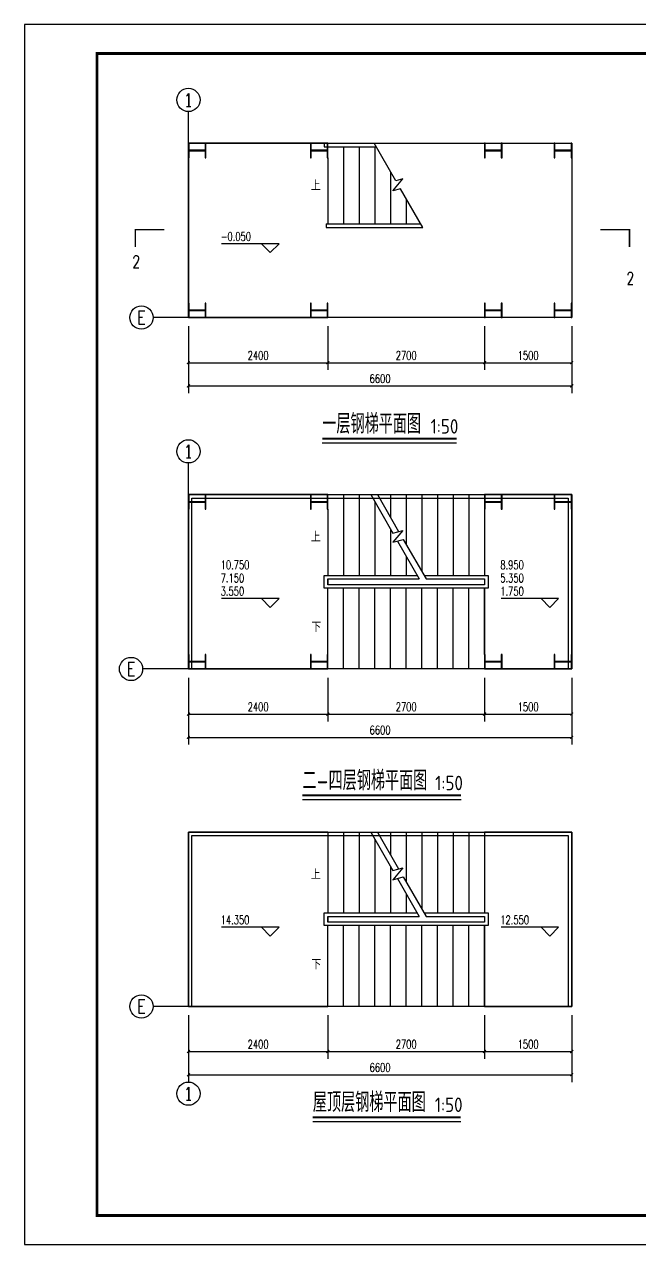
# Model space of a CAD drawing. Extents: x -522490 to 417652, y 450811 to 1108047.
# Drawn here: x 344104 to 354698, y 450811 to 471811 of the extents above; entities that cross this region are included whole.
import ezdxf
from ezdxf.enums import TextEntityAlignment as Align

# ---------------------------------------------------------------- set-up
doc = ezdxf.new("R2010")
doc.units = 0
doc.header["$LTSCALE"] = 1000
doc.header["$MEASUREMENT"] = 0
for name, color, linetype in [('AXIS', 3, 'Continuous'), ('AXIS_TEXT', 7, 'Continuous'), ('COLUMN', 9, 'Continuous'), ('DIM_ELEV', 3, 'Continuous'), ('DIM_SYMB', 3, 'Continuous'), ('PUB_DIM', 3, 'Continuous'), ('PUB_TEXT', 7, 'Continuous'), ('PUB_TITLE', 4, 'Continuous'), ('STAIR', 2, 'Continuous')]:
    doc.layers.add(name, color=color, linetype=linetype)
doc.styles.add('_TCH_AXIS', font='COMPLEX', dxfattribs={"bigfont": 'GBCBIG'})
doc.styles.add('_TCH_DIM', font='SIMPLEX', dxfattribs={"bigfont": 'GBCBIG'})
doc.styles.add('_TCH_DIM_T3', font='SIMPLEX', dxfattribs={"width": 0.705882, "bigfont": 'GBCBIG'})
doc.styles.add('_TCH_LABEL', font='COMPLEX', dxfattribs={"bigfont": 'GBCBIG'})
doc.styles.get("Standard").update_dxf_attribs({"font": 'gbenor.shx', "bigfont": 'gbcbig.shx'})
doc.dimstyles.new('_TCH_ARCH&&50', dxfattribs={"dimtxt": 148.75, "dimasz": 50, "dimexe": 125, "dimexo": 150, "dimgap": 50, "dimtad": 1, "dimdec": 0, "dimzin": 0, "dimdsep": 46, "dimtxsty": '_TCH_DIM_T3', "dimblk": 'ARCHTICK', "dimcen": 0.09, "dimclrt": 7, "dimazin": 2, "dimtfac": 1, "dimtdec": 0, "dimtix": 1, "dimtmove": 2, "dimatfit": 3, "dimfxl": 0, "dimtolj": 1, "dimtzin": 0, "dimarcsym": 0})

# ---------------------------------------------------------------- blocks, each defined once
blk = doc.blocks.new('_ArchTick')
at = {"color": 0, "linetype": 'ByBlock', "const_width": 0.4}
blk.add_lwpolyline([(-0.5, -0.5), (0.5, 0.5)], dxfattribs=at)
blk = doc.blocks.new('*D189')
at = {"layer": 'Defpoints', "color": 0}
for p in [(346929, 454510), (353529, 454510), (353529, 453734)]:
    blk.add_point(p, dxfattribs=at)
at = {"layer": 'PUB_DIM', "color": 0, "lineweight": -2}
for p, q in [((346929, 454360), (346929, 453609)), ((353529, 454360), (353529, 453609)), ((346929, 453734), (353529, 453734))]:
    blk.add_line(p, q, dxfattribs=at)
at = {"layer": 'PUB_DIM', "color": 0, "lineweight": -2, "xscale": 50, "yscale": 50, "zscale": 50, "rotation": 180}
blk.add_blockref('_ArchTick', (346929, 453734), dxfattribs=at)
at = {"layer": 'PUB_DIM', "color": 0, "lineweight": -2, "xscale": 50, "yscale": 50, "zscale": 50}
blk.add_blockref('_ArchTick', (353529, 453734), dxfattribs=at)
at = {"layer": 'PUB_DIM', "color": 7, "insert": (350229, 453858), "char_height": 148.8, "attachment_point": 5, "style": '_TCH_DIM_T3'}
blk.add_mtext('\\A1;6600', dxfattribs=at)
blk = doc.blocks.new('*D190')
at = {"layer": 'Defpoints', "color": 0}
for p in [(346929, 454910), (349329, 454910), (349329, 454134)]:
    blk.add_point(p, dxfattribs=at)
at = {"layer": 'PUB_DIM', "color": 0, "lineweight": -2}
for p, q in [((346929, 454760), (346929, 454009)), ((349329, 454760), (349329, 454009)), ((346929, 454134), (349329, 454134))]:
    blk.add_line(p, q, dxfattribs=at)
at = {"layer": 'PUB_DIM', "color": 0, "lineweight": -2, "xscale": 50, "yscale": 50, "zscale": 50, "rotation": 180}
blk.add_blockref('_ArchTick', (346929, 454134), dxfattribs=at)
at = {"layer": 'PUB_DIM', "color": 0, "lineweight": -2, "xscale": 50, "yscale": 50, "zscale": 50}
blk.add_blockref('_ArchTick', (349329, 454134), dxfattribs=at)
at = {"layer": 'PUB_DIM', "color": 7, "insert": (348129, 454258), "char_height": 148.8, "attachment_point": 5, "style": '_TCH_DIM_T3'}
blk.add_mtext('\\A1;2400', dxfattribs=at)
blk = doc.blocks.new('*D191')
at = {"layer": 'Defpoints', "color": 0}
for p in [(349329, 454910), (352029, 454910), (352029, 454134)]:
    blk.add_point(p, dxfattribs=at)
at = {"layer": 'PUB_DIM', "color": 0, "lineweight": -2}
for p, q in [((349329, 454760), (349329, 454009)), ((352029, 454760), (352029, 454009)), ((349329, 454134), (352029, 454134))]:
    blk.add_line(p, q, dxfattribs=at)
at = {"layer": 'PUB_DIM', "color": 0, "lineweight": -2, "xscale": 50, "yscale": 50, "zscale": 50, "rotation": 180}
blk.add_blockref('_ArchTick', (349329, 454134), dxfattribs=at)
at = {"layer": 'PUB_DIM', "color": 0, "lineweight": -2, "xscale": 50, "yscale": 50, "zscale": 50}
blk.add_blockref('_ArchTick', (352029, 454134), dxfattribs=at)
at = {"layer": 'PUB_DIM', "color": 7, "insert": (350679, 454258), "char_height": 148.8, "attachment_point": 5, "style": '_TCH_DIM_T3'}
blk.add_mtext('\\A1;2700', dxfattribs=at)
blk = doc.blocks.new('*D192')
at = {"layer": 'Defpoints', "color": 0}
for p in [(352029, 454910), (353529, 454910), (353529, 454134)]:
    blk.add_point(p, dxfattribs=at)
at = {"layer": 'PUB_DIM', "color": 0, "lineweight": -2}
for p, q in [((352029, 454760), (352029, 454009)), ((353529, 454760), (353529, 454009)), ((352029, 454134), (353529, 454134))]:
    blk.add_line(p, q, dxfattribs=at)
at = {"layer": 'PUB_DIM', "color": 0, "lineweight": -2, "xscale": 50, "yscale": 50, "zscale": 50, "rotation": 180}
blk.add_blockref('_ArchTick', (352029, 454134), dxfattribs=at)
at = {"layer": 'PUB_DIM', "color": 0, "lineweight": -2, "xscale": 50, "yscale": 50, "zscale": 50}
blk.add_blockref('_ArchTick', (353529, 454134), dxfattribs=at)
at = {"layer": 'PUB_DIM', "color": 7, "insert": (352779, 454258), "char_height": 148.8, "attachment_point": 5, "style": '_TCH_DIM_T3'}
blk.add_mtext('\\A1;1500', dxfattribs=at)
blk = doc.blocks.new('*D193')
at = {"layer": 'Defpoints', "color": 0}
for p in [(346929, 460318), (353529, 460318), (353529, 459541)]:
    blk.add_point(p, dxfattribs=at)
at = {"layer": 'PUB_DIM', "color": 0, "lineweight": -2}
for p, q in [((346929, 460168), (346929, 459416)), ((353529, 460168), (353529, 459416)), ((346929, 459541), (353529, 459541))]:
    blk.add_line(p, q, dxfattribs=at)
at = {"layer": 'PUB_DIM', "color": 0, "lineweight": -2, "xscale": 50, "yscale": 50, "zscale": 50, "rotation": 180}
blk.add_blockref('_ArchTick', (346929, 459541), dxfattribs=at)
at = {"layer": 'PUB_DIM', "color": 0, "lineweight": -2, "xscale": 50, "yscale": 50, "zscale": 50}
blk.add_blockref('_ArchTick', (353529, 459541), dxfattribs=at)
at = {"layer": 'PUB_DIM', "color": 7, "insert": (350229, 459666), "char_height": 148.8, "attachment_point": 5, "style": '_TCH_DIM_T3'}
blk.add_mtext('\\A1;6600', dxfattribs=at)
blk = doc.blocks.new('*D194')
at = {"layer": 'Defpoints', "color": 0}
for p in [(346929, 460718), (349329, 460718), (349329, 459941)]:
    blk.add_point(p, dxfattribs=at)
at = {"layer": 'PUB_DIM', "color": 0, "lineweight": -2}
for p, q in [((346929, 460568), (346929, 459816)), ((349329, 460568), (349329, 459816)), ((346929, 459941), (349329, 459941))]:
    blk.add_line(p, q, dxfattribs=at)
at = {"layer": 'PUB_DIM', "color": 0, "lineweight": -2, "xscale": 50, "yscale": 50, "zscale": 50, "rotation": 180}
blk.add_blockref('_ArchTick', (346929, 459941), dxfattribs=at)
at = {"layer": 'PUB_DIM', "color": 0, "lineweight": -2, "xscale": 50, "yscale": 50, "zscale": 50}
blk.add_blockref('_ArchTick', (349329, 459941), dxfattribs=at)
at = {"layer": 'PUB_DIM', "color": 7, "insert": (348129, 460066), "char_height": 148.8, "attachment_point": 5, "style": '_TCH_DIM_T3'}
blk.add_mtext('\\A1;2400', dxfattribs=at)
blk = doc.blocks.new('*D195')
at = {"layer": 'Defpoints', "color": 0}
for p in [(349329, 460718), (352029, 460718), (352029, 459941)]:
    blk.add_point(p, dxfattribs=at)
at = {"layer": 'PUB_DIM', "color": 0, "lineweight": -2}
for p, q in [((349329, 460568), (349329, 459816)), ((352029, 460568), (352029, 459816)), ((349329, 459941), (352029, 459941))]:
    blk.add_line(p, q, dxfattribs=at)
at = {"layer": 'PUB_DIM', "color": 0, "lineweight": -2, "xscale": 50, "yscale": 50, "zscale": 50, "rotation": 180}
blk.add_blockref('_ArchTick', (349329, 459941), dxfattribs=at)
at = {"layer": 'PUB_DIM', "color": 0, "lineweight": -2, "xscale": 50, "yscale": 50, "zscale": 50}
blk.add_blockref('_ArchTick', (352029, 459941), dxfattribs=at)
at = {"layer": 'PUB_DIM', "color": 7, "insert": (350679, 460066), "char_height": 148.8, "attachment_point": 5, "style": '_TCH_DIM_T3'}
blk.add_mtext('\\A1;2700', dxfattribs=at)
blk = doc.blocks.new('*D196')
at = {"layer": 'Defpoints', "color": 0}
for p in [(352029, 460718), (353529, 460718), (353529, 459941)]:
    blk.add_point(p, dxfattribs=at)
at = {"layer": 'PUB_DIM', "color": 0, "lineweight": -2}
for p, q in [((352029, 460568), (352029, 459816)), ((353529, 460568), (353529, 459816)), ((352029, 459941), (353529, 459941))]:
    blk.add_line(p, q, dxfattribs=at)
at = {"layer": 'PUB_DIM', "color": 0, "lineweight": -2, "xscale": 50, "yscale": 50, "zscale": 50, "rotation": 180}
blk.add_blockref('_ArchTick', (352029, 459941), dxfattribs=at)
at = {"layer": 'PUB_DIM', "color": 0, "lineweight": -2, "xscale": 50, "yscale": 50, "zscale": 50}
blk.add_blockref('_ArchTick', (353529, 459941), dxfattribs=at)
at = {"layer": 'PUB_DIM', "color": 7, "insert": (352779, 460066), "char_height": 148.8, "attachment_point": 5, "style": '_TCH_DIM_T3'}
blk.add_mtext('\\A1;1500', dxfattribs=at)
blk = doc.blocks.new('*D244')
at = {"layer": 'Defpoints', "color": 0}
for p in [(346929, 466366), (353529, 466366), (353529, 465589)]:
    blk.add_point(p, dxfattribs=at)
at = {"layer": 'PUB_DIM', "color": 0, "lineweight": -2}
for p, q in [((346929, 466216), (346929, 465464)), ((353529, 466216), (353529, 465464)), ((346929, 465589), (353529, 465589))]:
    blk.add_line(p, q, dxfattribs=at)
at = {"layer": 'PUB_DIM', "color": 0, "lineweight": -2, "xscale": 50, "yscale": 50, "zscale": 50, "rotation": 180}
blk.add_blockref('_ArchTick', (346929, 465589), dxfattribs=at)
at = {"layer": 'PUB_DIM', "color": 0, "lineweight": -2, "xscale": 50, "yscale": 50, "zscale": 50}
blk.add_blockref('_ArchTick', (353529, 465589), dxfattribs=at)
at = {"layer": 'PUB_DIM', "color": 7, "insert": (350229, 465714), "char_height": 148.8, "attachment_point": 5, "style": '_TCH_DIM_T3'}
blk.add_mtext('\\A1;6600', dxfattribs=at)
blk = doc.blocks.new('*D245')
at = {"layer": 'Defpoints', "color": 0}
for p in [(346929, 466766), (349329, 466766), (349329, 465989)]:
    blk.add_point(p, dxfattribs=at)
at = {"layer": 'PUB_DIM', "color": 0, "lineweight": -2}
for p, q in [((346929, 466616), (346929, 465864)), ((349329, 466616), (349329, 465864)), ((346929, 465989), (349329, 465989))]:
    blk.add_line(p, q, dxfattribs=at)
at = {"layer": 'PUB_DIM', "color": 0, "lineweight": -2, "xscale": 50, "yscale": 50, "zscale": 50, "rotation": 180}
blk.add_blockref('_ArchTick', (346929, 465989), dxfattribs=at)
at = {"layer": 'PUB_DIM', "color": 0, "lineweight": -2, "xscale": 50, "yscale": 50, "zscale": 50}
blk.add_blockref('_ArchTick', (349329, 465989), dxfattribs=at)
at = {"layer": 'PUB_DIM', "color": 7, "insert": (348129, 466114), "char_height": 148.8, "attachment_point": 5, "style": '_TCH_DIM_T3'}
blk.add_mtext('\\A1;2400', dxfattribs=at)
blk = doc.blocks.new('*D246')
at = {"layer": 'Defpoints', "color": 0}
for p in [(349329, 466766), (352029, 466766), (352029, 465989)]:
    blk.add_point(p, dxfattribs=at)
at = {"layer": 'PUB_DIM', "color": 0, "lineweight": -2}
for p, q in [((349329, 466616), (349329, 465864)), ((352029, 466616), (352029, 465864)), ((349329, 465989), (352029, 465989))]:
    blk.add_line(p, q, dxfattribs=at)
at = {"layer": 'PUB_DIM', "color": 0, "lineweight": -2, "xscale": 50, "yscale": 50, "zscale": 50, "rotation": 180}
blk.add_blockref('_ArchTick', (349329, 465989), dxfattribs=at)
at = {"layer": 'PUB_DIM', "color": 0, "lineweight": -2, "xscale": 50, "yscale": 50, "zscale": 50}
blk.add_blockref('_ArchTick', (352029, 465989), dxfattribs=at)
at = {"layer": 'PUB_DIM', "color": 7, "insert": (350679, 466114), "char_height": 148.8, "attachment_point": 5, "style": '_TCH_DIM_T3'}
blk.add_mtext('\\A1;2700', dxfattribs=at)
blk = doc.blocks.new('*D247')
at = {"layer": 'Defpoints', "color": 0}
for p in [(352029, 466766), (353529, 466766), (353529, 465989)]:
    blk.add_point(p, dxfattribs=at)
at = {"layer": 'PUB_DIM', "color": 0, "lineweight": -2}
for p, q in [((352029, 466616), (352029, 465864)), ((353529, 466616), (353529, 465864)), ((352029, 465989), (353529, 465989))]:
    blk.add_line(p, q, dxfattribs=at)
at = {"layer": 'PUB_DIM', "color": 0, "lineweight": -2, "xscale": 50, "yscale": 50, "zscale": 50, "rotation": 180}
blk.add_blockref('_ArchTick', (352029, 465989), dxfattribs=at)
at = {"layer": 'PUB_DIM', "color": 0, "lineweight": -2, "xscale": 50, "yscale": 50, "zscale": 50}
blk.add_blockref('_ArchTick', (353529, 465989), dxfattribs=at)
at = {"layer": 'PUB_DIM', "color": 7, "insert": (352779, 466114), "char_height": 148.8, "attachment_point": 5, "style": '_TCH_DIM_T3'}
blk.add_mtext('\\A1;1500', dxfattribs=at)

msp = doc.modelspace()

# ---------------------------------------------------------------- linework, layer by layer
for p, q in [((346988.9, 460717.9), (346988.9, 463657.9)), ((346988.9, 463657.9), (353468.9, 463657.9)), ((353468.9, 463657.9), (353468.9, 460717.9)), ((346988.9, 454910.3), (346988.9, 457850.3)), ((346988.9, 457850.3), (353468.9, 457850.3)), ((353468.9, 457850.3), (353468.9, 454910.3))]:
    msp.add_line(p, q)
for points in [[(349328.9, 469765.9), (346928.9, 469765.9), (346928.9, 466765.9), (349328.9, 466765.9)], [(349328.9, 463717.9), (346928.9, 463717.9), (346928.9, 460717.9), (349328.9, 460717.9)], [(349328.9, 457910.3), (346928.9, 457910.3), (346928.9, 454910.3), (349328.9, 454910.3)]]:
    msp.add_lwpolyline(points)
for points in [[(346928.9, 466765.9), (346928.9, 469765.9), (353528.9, 469765.9), (353528.9, 466765.9), (346928.9, 466765.9)], [(346928.9, 460717.9), (346928.9, 463717.9), (353528.9, 463717.9), (353528.9, 460717.9), (346928.9, 460717.9)], [(346928.9, 454910.3), (346928.9, 457910.3), (353528.9, 457910.3), (353528.9, 454910.3), (346928.9, 454910.3)]]:
    msp.add_lwpolyline(points, close=True)
at = {"layer": 'AXIS'}
for p, q in [((346928.9, 467645.9), (346928.9, 470310.8)), ((346928.9, 466765.9), (346319.6, 466765.9)), ((346928.9, 461597.9), (346928.9, 464262.8)), ((346928.9, 460717.9), (346140.9, 460717.9)), ((346928.9, 454910.3), (346319.6, 454910.3))]:
    msp.add_line(p, q, dxfattribs=at)
for centre in [(346928.9, 470510.8), (346119.6, 466765.9), (346928.9, 464462.8), (345940.9, 460717.9), (346119.6, 454910.3), (346928.9, 453408.7)]:
    msp.add_circle(centre, 200, dxfattribs=at)
at = {"layer": 'COLUMN'}
for p, q in [((346940.9, 469765.9), (346928.9, 469765.9)), ((346928.9, 469765.9), (346928.9, 469515.9)), ((346940.9, 469648.9), (346940.9, 469765.9)), ((346940.9, 469515.9), (346940.9, 469632.9)), ((347211.9, 469643.9), (346945.9, 469643.9)), ((346945.9, 469637.9), (347211.9, 469637.9)), ((347228.9, 469765.9), (347216.9, 469765.9)), ((347216.9, 469765.9), (347216.9, 469648.9)), ((347216.9, 469632.9), (347216.9, 469515.9)), ((347228.9, 469515.9), (347228.9, 469765.9)), ((349040.9, 469765.9), (349028.9, 469765.9)), ((349028.9, 469765.9), (349028.9, 469515.9)), ((349040.9, 469648.9), (349040.9, 469765.9)), ((349040.9, 469515.9), (349040.9, 469632.9)), ((349311.9, 469643.9), (349045.9, 469643.9)), ((349045.9, 469637.9), (349311.9, 469637.9)), ((349328.9, 469765.9), (349316.9, 469765.9)), ((349316.9, 469765.9), (349316.9, 469648.9)), ((349316.9, 469632.9), (349316.9, 469515.9)), ((349328.9, 469515.9), (349328.9, 469765.9)), ((352040.9, 469765.9), (352028.9, 469765.9)), ((352028.9, 469765.9), (352028.9, 469515.9)), ((352040.9, 469648.9), (352040.9, 469765.9)), ((352040.9, 469515.9), (352040.9, 469632.9)), ((352311.9, 469643.9), (352045.9, 469643.9)), ((352045.9, 469637.9), (352311.9, 469637.9)), ((352328.9, 469765.9), (352316.9, 469765.9)), ((352316.9, 469765.9), (352316.9, 469648.9)), ((352316.9, 469632.9), (352316.9, 469515.9)), ((352328.9, 469515.9), (352328.9, 469765.9)), ((353240.9, 469765.9), (353228.9, 469765.9)), ((353228.9, 469765.9), (353228.9, 469515.9)), ((353240.9, 469648.9), (353240.9, 469765.9)), ((353240.9, 469515.9), (353240.9, 469632.9)), ((353511.9, 469643.9), (353245.9, 469643.9)), ((353245.9, 469637.9), (353511.9, 469637.9)), ((353528.9, 469765.9), (353516.9, 469765.9)), ((353516.9, 469765.9), (353516.9, 469648.9)), ((353516.9, 469632.9), (353516.9, 469515.9)), ((353528.9, 469515.9), (353528.9, 469765.9)), ((346928.9, 469515.9), (346940.9, 469515.9)), ((347216.9, 469515.9), (347228.9, 469515.9)), ((349028.9, 469515.9), (349040.9, 469515.9)), ((349316.9, 469515.9), (349328.9, 469515.9)), ((352028.9, 469515.9), (352040.9, 469515.9)), ((352316.9, 469515.9), (352328.9, 469515.9)), ((353228.9, 469515.9), (353240.9, 469515.9)), ((353516.9, 469515.9), (353528.9, 469515.9)), ((346940.9, 467015.9), (346928.9, 467015.9)), ((346928.9, 467015.9), (346928.9, 466765.9)), ((346940.9, 466898.9), (346940.9, 467015.9)), ((346940.9, 466765.9), (346940.9, 466882.9)), ((347211.9, 466893.9), (346945.9, 466893.9)), ((346945.9, 466887.9), (347211.9, 466887.9)), ((347228.9, 467015.9), (347216.9, 467015.9)), ((347216.9, 467015.9), (347216.9, 466898.9)), ((347216.9, 466882.9), (347216.9, 466765.9)), ((347228.9, 466765.9), (347228.9, 467015.9)), ((349040.9, 467015.9), (349028.9, 467015.9)), ((349028.9, 467015.9), (349028.9, 466765.9)), ((349040.9, 466898.9), (349040.9, 467015.9)), ((349040.9, 466765.9), (349040.9, 466882.9)), ((349311.9, 466893.9), (349045.9, 466893.9)), ((349045.9, 466887.9), (349311.9, 466887.9)), ((349328.9, 467015.9), (349316.9, 467015.9)), ((349316.9, 467015.9), (349316.9, 466898.9)), ((349316.9, 466882.9), (349316.9, 466765.9)), ((349328.9, 466765.9), (349328.9, 467015.9)), ((352040.9, 467015.9), (352028.9, 467015.9)), ((352028.9, 467015.9), (352028.9, 466765.9)), ((352040.9, 466898.9), (352040.9, 467015.9)), ((352040.9, 466765.9), (352040.9, 466882.9)), ((352311.9, 466893.9), (352045.9, 466893.9)), ((352045.9, 466887.9), (352311.9, 466887.9)), ((352328.9, 467015.9), (352316.9, 467015.9)), ((352316.9, 467015.9), (352316.9, 466898.9)), ((352316.9, 466882.9), (352316.9, 466765.9)), ((352328.9, 466765.9), (352328.9, 467015.9)), ((353240.9, 467015.9), (353228.9, 467015.9)), ((353228.9, 467015.9), (353228.9, 466765.9)), ((353240.9, 466898.9), (353240.9, 467015.9)), ((353240.9, 466765.9), (353240.9, 466882.9)), ((353511.9, 466893.9), (353245.9, 466893.9)), ((353245.9, 466887.9), (353511.9, 466887.9)), ((353528.9, 467015.9), (353516.9, 467015.9)), ((353516.9, 467015.9), (353516.9, 466898.9)), ((353516.9, 466882.9), (353516.9, 466765.9)), ((353528.9, 466765.9), (353528.9, 467015.9)), ((346928.9, 466765.9), (346940.9, 466765.9)), ((347216.9, 466765.9), (347228.9, 466765.9)), ((349028.9, 466765.9), (349040.9, 466765.9)), ((349316.9, 466765.9), (349328.9, 466765.9)), ((352028.9, 466765.9), (352040.9, 466765.9)), ((352316.9, 466765.9), (352328.9, 466765.9)), ((353228.9, 466765.9), (353240.9, 466765.9)), ((353516.9, 466765.9), (353528.9, 466765.9)), ((346940.9, 463717.9), (346928.9, 463717.9)), ((346928.9, 463717.9), (346928.9, 463467.9)), ((346940.9, 463600.9), (346940.9, 463717.9)), ((347228.9, 463717.9), (347216.9, 463717.9)), ((347216.9, 463717.9), (347216.9, 463600.9)), ((347228.9, 463467.9), (347228.9, 463717.9)), ((349040.9, 463717.9), (349028.9, 463717.9)), ((349028.9, 463717.9), (349028.9, 463467.9)), ((349040.9, 463600.9), (349040.9, 463717.9)), ((349328.9, 463717.9), (349316.9, 463717.9)), ((349316.9, 463717.9), (349316.9, 463600.9)), ((349328.9, 463467.9), (349328.9, 463717.9)), ((352040.9, 463717.9), (352028.9, 463717.9)), ((352028.9, 463717.9), (352028.9, 463467.9)), ((352040.9, 463600.9), (352040.9, 463717.9)), ((352328.9, 463717.9), (352316.9, 463717.9)), ((352316.9, 463717.9), (352316.9, 463600.9)), ((352328.9, 463467.9), (352328.9, 463717.9)), ((353240.9, 463717.9), (353228.9, 463717.9)), ((353228.9, 463717.9), (353228.9, 463467.9)), ((353240.9, 463600.9), (353240.9, 463717.9)), ((353528.9, 463717.9), (353516.9, 463717.9)), ((353516.9, 463717.9), (353516.9, 463600.9)), ((353528.9, 463467.9), (353528.9, 463717.9)), ((346940.9, 463467.9), (346940.9, 463584.9)), ((347211.9, 463595.9), (346945.9, 463595.9)), ((346945.9, 463589.9), (347211.9, 463589.9)), ((347216.9, 463584.9), (347216.9, 463467.9)), ((349040.9, 463467.9), (349040.9, 463584.9)), ((349311.9, 463595.9), (349045.9, 463595.9)), ((349045.9, 463589.9), (349311.9, 463589.9)), ((349316.9, 463584.9), (349316.9, 463467.9)), ((352040.9, 463467.9), (352040.9, 463584.9)), ((352311.9, 463595.9), (352045.9, 463595.9)), ((352045.9, 463589.9), (352311.9, 463589.9)), ((352316.9, 463584.9), (352316.9, 463467.9)), ((353240.9, 463467.9), (353240.9, 463584.9)), ((353511.9, 463595.9), (353245.9, 463595.9)), ((353245.9, 463589.9), (353511.9, 463589.9)), ((353516.9, 463584.9), (353516.9, 463467.9)), ((346928.9, 463467.9), (346940.9, 463467.9)), ((347216.9, 463467.9), (347228.9, 463467.9)), ((349028.9, 463467.9), (349040.9, 463467.9)), ((349316.9, 463467.9), (349328.9, 463467.9)), ((352028.9, 463467.9), (352040.9, 463467.9)), ((352316.9, 463467.9), (352328.9, 463467.9)), ((353228.9, 463467.9), (353240.9, 463467.9)), ((353516.9, 463467.9), (353528.9, 463467.9)), ((346940.9, 460967.9), (346928.9, 460967.9)), ((346928.9, 460967.9), (346928.9, 460717.9)), ((346940.9, 460850.9), (346940.9, 460967.9)), ((347228.9, 460967.9), (347216.9, 460967.9)), ((347216.9, 460967.9), (347216.9, 460850.9)), ((347228.9, 460717.9), (347228.9, 460967.9)), ((349040.9, 460967.9), (349028.9, 460967.9)), ((349028.9, 460967.9), (349028.9, 460717.9)), ((349040.9, 460850.9), (349040.9, 460967.9)), ((349328.9, 460967.9), (349316.9, 460967.9)), ((349316.9, 460967.9), (349316.9, 460850.9)), ((349328.9, 460717.9), (349328.9, 460967.9)), ((352040.9, 460967.9), (352028.9, 460967.9)), ((352028.9, 460967.9), (352028.9, 460717.9)), ((352040.9, 460850.9), (352040.9, 460967.9)), ((352328.9, 460967.9), (352316.9, 460967.9)), ((352316.9, 460967.9), (352316.9, 460850.9)), ((352328.9, 460717.9), (352328.9, 460967.9)), ((353240.9, 460967.9), (353228.9, 460967.9)), ((353228.9, 460967.9), (353228.9, 460717.9)), ((353240.9, 460850.9), (353240.9, 460967.9)), ((353528.9, 460967.9), (353516.9, 460967.9)), ((353516.9, 460967.9), (353516.9, 460850.9)), ((353528.9, 460717.9), (353528.9, 460967.9)), ((346940.9, 460717.9), (346940.9, 460834.9)), ((347211.9, 460845.9), (346945.9, 460845.9)), ((346945.9, 460839.9), (347211.9, 460839.9)), ((347216.9, 460834.9), (347216.9, 460717.9)), ((349040.9, 460717.9), (349040.9, 460834.9)), ((349311.9, 460845.9), (349045.9, 460845.9)), ((349045.9, 460839.9), (349311.9, 460839.9)), ((349316.9, 460834.9), (349316.9, 460717.9)), ((352040.9, 460717.9), (352040.9, 460834.9)), ((352311.9, 460845.9), (352045.9, 460845.9)), ((352045.9, 460839.9), (352311.9, 460839.9)), ((352316.9, 460834.9), (352316.9, 460717.9)), ((353240.9, 460717.9), (353240.9, 460834.9)), ((353511.9, 460845.9), (353245.9, 460845.9)), ((353245.9, 460839.9), (353511.9, 460839.9)), ((353516.9, 460834.9), (353516.9, 460717.9)), ((346928.9, 460717.9), (346940.9, 460717.9)), ((347216.9, 460717.9), (347228.9, 460717.9)), ((349028.9, 460717.9), (349040.9, 460717.9)), ((349316.9, 460717.9), (349328.9, 460717.9)), ((352028.9, 460717.9), (352040.9, 460717.9)), ((352316.9, 460717.9), (352328.9, 460717.9)), ((353228.9, 460717.9), (353240.9, 460717.9)), ((353516.9, 460717.9), (353528.9, 460717.9))]:
    msp.add_line(p, q, dxfattribs=at)
for centre, start, end in [((346945.9, 469648.9), 180, 270), ((346945.9, 469632.9), 90, 180), ((347211.9, 469648.9), 270, 0), ((347211.9, 469632.9), 0, 90), ((349045.9, 469648.9), 180, 270), ((349045.9, 469632.9), 90, 180), ((349311.9, 469648.9), 270, 0), ((349311.9, 469632.9), 0, 90), ((352045.9, 469648.9), 180, 270), ((352045.9, 469632.9), 90, 180), ((352311.9, 469648.9), 270, 0), ((352311.9, 469632.9), 0, 90), ((353245.9, 469648.9), 180, 270), ((353245.9, 469632.9), 90, 180), ((353511.9, 469648.9), 270, 0), ((353511.9, 469632.9), 0, 90), ((346945.9, 466898.9), 180, 270), ((346945.9, 466882.9), 90, 180), ((347211.9, 466898.9), 270, 0), ((347211.9, 466882.9), 0, 90), ((349045.9, 466898.9), 180, 270), ((349045.9, 466882.9), 90, 180), ((349311.9, 466898.9), 270, 0), ((349311.9, 466882.9), 0, 90), ((352045.9, 466898.9), 180, 270), ((352045.9, 466882.9), 90, 180), ((352311.9, 466898.9), 270, 0), ((352311.9, 466882.9), 0, 90), ((353245.9, 466898.9), 180, 270), ((353245.9, 466882.9), 90, 180), ((353511.9, 466898.9), 270, 0), ((353511.9, 466882.9), 0, 90), ((346945.9, 463600.9), 180, 270), ((346945.9, 463584.9), 90, 180), ((347211.9, 463600.9), 270, 0), ((347211.9, 463584.9), 0, 90), ((349045.9, 463600.9), 180, 270), ((349045.9, 463584.9), 90, 180), ((349311.9, 463600.9), 270, 0), ((349311.9, 463584.9), 0, 90), ((352045.9, 463600.9), 180, 270), ((352045.9, 463584.9), 90, 180), ((352311.9, 463600.9), 270, 0), ((352311.9, 463584.9), 0, 90), ((353245.9, 463600.9), 180, 270), ((353245.9, 463584.9), 90, 180), ((353511.9, 463600.9), 270, 0), ((353511.9, 463584.9), 0, 90), ((346945.9, 460850.9), 180, 270), ((346945.9, 460834.9), 90, 180), ((347211.9, 460850.9), 270, 0), ((347211.9, 460834.9), 0, 90), ((349045.9, 460850.9), 180, 270), ((349045.9, 460834.9), 90, 180), ((349311.9, 460850.9), 270, 0), ((349311.9, 460834.9), 0, 90), ((352045.9, 460850.9), 180, 270), ((352045.9, 460834.9), 90, 180), ((352311.9, 460850.9), 270, 0), ((352311.9, 460834.9), 0, 90), ((353245.9, 460850.9), 180, 270), ((353245.9, 460834.9), 90, 180), ((353511.9, 460850.9), 270, 0), ((353511.9, 460834.9), 0, 90)]:
    msp.add_arc(centre, 5, start, end, dxfattribs=at)
at = {"layer": 'DIM_ELEV'}
for p, q in [((348489, 468034.3), (347499.5, 468034.3)), ((348339, 467884.3), (348189, 468034.3)), ((348339, 467884.3), (348489, 468034.3)), ((348489, 461927.8), (347499.5, 461927.8)), ((348339, 461777.8), (348189, 461927.8)), ((348339, 461777.8), (348489, 461927.8)), ((353303.8, 461927.8), (352314.3, 461927.8)), ((353153.8, 461777.8), (353003.8, 461927.8)), ((353153.8, 461777.8), (353303.8, 461927.8)), ((348489, 456271.6), (347499.5, 456271.6)), ((348339, 456121.6), (348189, 456271.6)), ((348339, 456121.6), (348489, 456271.6)), ((353303.8, 456271.6), (352314.3, 456271.6)), ((353153.8, 456121.6), (353003.8, 456271.6)), ((353153.8, 456121.6), (353303.8, 456271.6))]:
    msp.add_line(p, q, dxfattribs=at)
at = {"layer": 'DIM_SYMB'}
for points in [[(349193.9, 469040.9, 0, 0, 0), (350258.9, 469040.9, 40, 0, 0), (350408.9, 469040.9, 0, 0, 0)], [(349193.9, 462992.9, 0, 0, 0), (350258.9, 462992.9, 40, 0, 0), (350408.9, 462992.9, 0, 0, 0)], [(349193.9, 461442.9, 0, 0, 0), (352778.9, 461442.9, 0, 0, 0), (352778.9, 462992.9, 0, 0, 0), (350828.9, 462992.9, 40, 0, 0), (350678.9, 462992.9, 0, 0, 0)], [(349193.9, 457185.3, 0, 0, 0), (350258.9, 457185.3, 40, 0, 0), (350408.9, 457185.3, 0, 0, 0)], [(349193.9, 455635.3, 0, 0, 0), (352778.9, 455635.3, 0, 0, 0), (352778.9, 457185.3, 0, 0, 0), (350828.9, 457185.3, 40, 0, 0), (350678.9, 457185.3, 0, 0, 0)]]:
    msp.add_lwpolyline(points, format="xyseb", dxfattribs=at)
for points, const_width in [([(346015.9, 467977.7), (346015.9, 468277.7), (346515.9, 468277.7)], 25), ([(354024, 468277.7), (354524, 468277.7), (354524, 467977.7)], 25), ([(349233.4, 464679.4), (351546.3, 464679.4)], 35), ([(348891.5, 458541.3), (351624.5, 458541.3)], 35), ([(349071.1, 453000.2), (351618.6, 453000.2)], 35)]:
    msp.add_lwpolyline(points, dxfattribs=dict(at, const_width=const_width))
for points in [[(349233.4, 464609.4), (351546.3, 464609.4)], [(348891.5, 458471.3), (351624.5, 458471.3)], [(349071.1, 452930.2), (351618.6, 452930.2)]]:
    msp.add_lwpolyline(points, dxfattribs=at)
at = {"layer": 'PUB_TITLE'}
msp.add_lwpolyline([(344104.4, 450811), (381254.4, 450811), (381254.4, 471811), (344104.4, 471811)], close=True, dxfattribs=at)
at = {"layer": 'PUB_TITLE', "const_width": 50}
msp.add_lwpolyline([(345354.4, 451311), (380754.4, 451311), (380754.4, 471311), (345354.4, 471311)], close=True, dxfattribs=at)
at = {"layer": 'STAIR'}
for p, q in [((349268.9, 469765.9), (349316.9, 469765.9)), ((349268.9, 469765.9), (349268.9, 469705.9)), ((349268.9, 469705.9), (349316.9, 469705.9)), ((349328.9, 469765.9), (350125.4, 469765.9)), ((349328.9, 469765.9), (350125.4, 469765.9)), ((349328.9, 469705.9), (350160, 469705.9)), ((349598.9, 469705.9), (349598.9, 468375.9)), ((349868.9, 469705.9), (349868.9, 468375.9)), ((350499, 469118.7), (350125.4, 469765.9)), ((350138.9, 469705.9), (350138.9, 468375.9)), ((349328.9, 469515.9), (349328.9, 468375.9)), ((350408.9, 469274.8), (350408.9, 468375.9)), ((350448.5, 468945.5), (350621.4, 469151.5)), ((350621.4, 469151.5), (350499, 469118.7)), ((350578.9, 468980.4), (350448.5, 468945.5)), ((350962.5, 468315.9), (350578.9, 468980.4)), ((350678.9, 468807.1), (350678.9, 468375.9)), ((349298.9, 468375.9), (350927.9, 468375.9)), ((349298.9, 468375.9), (349298.9, 468315.9)), ((349298.9, 468315.9), (350962.5, 468315.9)), ((349328.9, 468315.9), (350962.5, 468315.9)), ((349328.9, 463717.9), (350067.6, 463717.9)), ((349598.9, 463717.9), (349598.9, 462327.9)), ((349868.9, 463717.9), (349868.9, 462327.9)), ((350067.6, 463717.9), (350449, 463057.3)), ((350183.1, 463717.9), (352028.9, 463717.9)), ((350183.1, 463717.9), (350549, 463084.1)), ((350408.9, 463717.9), (350408.9, 463326.8)), ((350678.9, 463717.9), (350678.9, 462859.1)), ((350948.9, 463717.9), (350948.9, 462391.5)), ((351218.9, 463717.9), (351218.9, 462327.9)), ((351488.9, 463717.9), (351488.9, 462327.9)), ((351758.9, 463717.9), (351758.9, 462327.9)), ((352316.9, 463717.9), (352040.9, 463717.9)), ((353228.9, 463717.9), (352328.9, 463717.9)), ((353516.9, 463717.9), (353240.9, 463717.9)), ((350138.9, 463594.4), (350138.9, 462327.9)), ((349328.9, 463467.9), (349328.9, 462327.9)), ((352028.9, 463467.9), (352028.9, 462327.9)), ((352028.9, 463467.9), (352028.9, 462327.9)), ((353528.9, 460967.9), (353528.9, 463467.9)), ((350408.9, 463126.8), (350408.9, 462327.9)), ((350621.4, 463103.5), (350448.5, 462897.5)), ((350449, 463057.3), (350621.4, 463103.5)), ((350448.5, 462897.5), (350628.9, 462945.8)), ((350528.9, 462919), (350904.8, 462267.9)), ((350628.9, 462945.8), (351020.3, 462267.9)), ((350678.9, 462659.1), (350678.9, 462327.9)), ((349268.9, 462107.9), (349268.9, 462327.9)), ((349268.9, 462327.9), (350870.1, 462327.9)), ((349328.9, 462267.9), (350904.8, 462267.9)), ((349328.9, 462167.9), (349328.9, 462267.9)), ((349328.9, 462267.9), (350904.8, 462267.9)), ((349328.9, 462267.9), (349328.9, 462167.9)), ((350985.6, 462327.9), (352088.9, 462327.9)), ((351020.3, 462267.9), (352028.9, 462267.9)), ((351020.3, 462267.9), (352028.9, 462267.9)), ((352028.9, 462267.9), (352028.9, 462167.9)), ((352028.9, 462267.9), (352028.9, 462167.9)), ((352088.9, 462327.9), (352088.9, 462107.9)), ((352088.9, 462107.9), (349268.9, 462107.9)), ((352028.9, 462167.9), (349328.9, 462167.9)), ((352028.9, 462167.9), (349328.9, 462167.9)), ((349328.9, 460967.9), (349328.9, 462107.9)), ((349598.9, 460717.9), (349598.9, 462107.9)), ((349868.9, 460717.9), (349868.9, 462107.9)), ((350138.9, 460717.9), (350138.9, 462107.9)), ((350408.9, 460717.9), (350408.9, 462107.9)), ((350678.9, 460717.9), (350678.9, 462107.9)), ((350948.9, 460717.9), (350948.9, 462107.9)), ((351218.9, 460717.9), (351218.9, 462107.9)), ((351488.9, 460717.9), (351488.9, 462107.9)), ((351758.9, 460717.9), (351758.9, 462107.9)), ((352028.9, 460967.9), (352028.9, 462107.9)), ((352028.9, 462107.9), (352028.9, 460967.9)), ((352028.9, 460717.9), (349328.9, 460717.9)), ((352040.9, 460717.9), (352316.9, 460717.9)), ((352328.9, 460717.9), (353228.9, 460717.9)), ((353240.9, 460717.9), (353516.9, 460717.9)), ((349328.9, 457910.3), (350067.6, 457910.3)), ((349328.9, 457910.3), (349328.9, 456520.3)), ((349598.9, 457910.3), (349598.9, 456520.3)), ((349868.9, 457910.3), (349868.9, 456520.3)), ((350067.6, 457910.3), (350449, 457249.7)), ((350183.1, 457910.3), (352028.9, 457910.3)), ((350183.1, 457910.3), (350549, 457276.5)), ((350408.9, 457910.3), (350408.9, 457519.1)), ((350678.9, 457910.3), (350678.9, 457051.5)), ((350948.9, 457910.3), (350948.9, 456583.8)), ((351218.9, 457910.3), (351218.9, 456520.3)), ((351488.9, 457910.3), (351488.9, 456520.3)), ((351758.9, 457910.3), (351758.9, 456520.3)), ((352028.9, 457910.3), (352028.9, 456520.3)), ((353528.9, 457910.3), (352028.9, 457910.3)), ((352028.9, 457910.3), (352028.9, 456520.3)), ((353528.9, 454910.3), (353528.9, 457910.3)), ((350138.9, 457786.8), (350138.9, 456520.3)), ((350408.9, 457319.1), (350408.9, 456520.3)), ((350621.4, 457295.9), (350448.5, 457089.8)), ((350449, 457249.7), (350621.4, 457295.9)), ((350448.5, 457089.8), (350628.9, 457138.2)), ((350528.9, 457111.4), (350904.8, 456460.3)), ((350628.9, 457138.2), (351020.3, 456460.3)), ((350678.9, 456851.5), (350678.9, 456520.3)), ((349268.9, 456300.3), (349268.9, 456520.3)), ((349268.9, 456520.3), (350870.1, 456520.3)), ((349328.9, 456460.3), (350904.8, 456460.3)), ((349328.9, 456360.3), (349328.9, 456460.3)), ((349328.9, 456460.3), (350904.8, 456460.3)), ((349328.9, 456460.3), (349328.9, 456360.3)), ((352028.9, 456360.3), (349328.9, 456360.3)), ((352028.9, 456360.3), (349328.9, 456360.3)), ((350985.6, 456520.3), (352088.9, 456520.3)), ((351020.3, 456460.3), (352028.9, 456460.3)), ((351020.3, 456460.3), (352028.9, 456460.3)), ((352028.9, 456460.3), (352028.9, 456360.3)), ((352028.9, 456460.3), (352028.9, 456360.3)), ((352088.9, 456520.3), (352088.9, 456300.3)), ((352088.9, 456300.3), (349268.9, 456300.3)), ((349328.9, 454910.3), (349328.9, 456300.3)), ((349598.9, 454910.3), (349598.9, 456300.3)), ((349868.9, 454910.3), (349868.9, 456300.3)), ((350138.9, 454910.3), (350138.9, 456300.3)), ((350408.9, 454910.3), (350408.9, 456300.3)), ((350678.9, 454910.3), (350678.9, 456300.3)), ((350948.9, 454910.3), (350948.9, 456300.3)), ((351218.9, 454910.3), (351218.9, 456300.3)), ((351488.9, 454910.3), (351488.9, 456300.3)), ((351758.9, 454910.3), (351758.9, 456300.3)), ((352028.9, 454910.3), (352028.9, 456300.3)), ((352028.9, 456300.3), (352028.9, 454910.3)), ((352028.9, 454910.3), (349328.9, 454910.3)), ((352028.9, 454910.3), (353528.9, 454910.3))]:
    msp.add_line(p, q, dxfattribs=at)

# ---------------------------------------------------------------- texts
at = {"layer": 'AXIS_TEXT', "style": '_TCH_AXIS'}
for s, height, width, p, p2 in [('1', 225.5, 1.80381, (346846, 470398), (347011.9, 470398)), ('E', 233, 0.875, (346041.9, 466649.4), (346197.2, 466649.4)), ('1', 225.5, 1.80381, (346846, 464350), (347011.9, 464350)), ('E', 233, 0.875, (345863.3, 460601.5), (346018.6, 460601.5)), ('E', 233, 0.875, (346041.9, 454793.8), (346197.2, 454793.8)), ('1', 225.5, 1.80381, (346846, 453295.9), (347011.9, 453295.9))]:
    msp.add_text(s, height=height, dxfattribs=dict(at, width=width)).set_placement(p, p2, align=Align.FIT)
at = {"layer": 'PUB_TEXT', "style": '_TCH_DIM'}
for s, p in [('上', (349037.2, 468953.4)), ('上', (349037.2, 462905.4)), ('下', (349046.5, 461355.4)), ('上', (349037.2, 457097.8)), ('下', (349046.5, 455547.8))]:
    msp.add_text(s, height=168.8, dxfattribs=at).set_placement(p)
at = {"layer": 'PUB_TEXT', "width": 0.705882}
for s, height, style, p in [('-0.050', 148.75, '_TCH_DIM', (347484.5, 468086.8)), ('2', 212.5, '_TCH_LABEL', (345965.9, 467621.5)), ('2', 212.5, '_TCH_LABEL', (354474, 467334.6)), ('10.750', 148.75, '_TCH_DIM', (347484.5, 462435.3)), ('8.950', 148.75, '_TCH_DIM', (352299.3, 462435.3)), ('7.150', 148.75, '_TCH_DIM', (347484.5, 462207.8)), ('5.350', 148.75, '_TCH_DIM', (352299.3, 462207.8)), ('3.550', 148.75, '_TCH_DIM', (347484.5, 461980.3)), ('1.750', 148.75, '_TCH_DIM', (352299.3, 461980.3)), ('14.350', 148.75, '_TCH_DIM', (347484.5, 456324.1)), ('12.550', 148.75, '_TCH_DIM', (352299.3, 456324.1))]:
    msp.add_text(s, height=height, dxfattribs=dict(at, style=style)).set_placement(p)
at = {"layer": 'PUB_TEXT'}
for s, height, p in [('一层钢梯平面图', 337.59, (349233.4, 464768.1)), ('1:50', 250, (351100.3, 464768.1)), ('二', 337.6, (348891.5, 458629.9)), ('四层钢梯平面图', 337.59, (349341.4, 458629.9)), ('1:50', 250, (351178.5, 458629.9)), ('-', 350, (349137.2, 458629.9)), ('屋顶层钢梯平面图', 337.59, (349071.1, 453092.5)), ('1:50', 250, (351172.6, 453092.5))]:
    msp.add_text(s, height=height, dxfattribs=at).set_placement(p)

# ---------------------------------------------------------------- dimensions: what is measured, and where the dimension line sits
at = {"layer": 'PUB_DIM'}
for p1, p2, picture, middle in [((346928.9, 466765.9), (349328.9, 466765.9), '*D245', (348128.9, 466113.7)), ((349328.9, 466765.9), (352028.9, 466765.9), '*D246', (350678.9, 466113.7)), ((352028.9, 466765.9), (353528.9, 466765.9), '*D247', (352778.9, 466113.7)), ((346928.9, 466365.9), (353528.9, 466365.9), '*D244', (350228.9, 465713.7)), ((346928.9, 460717.9), (349328.9, 460717.9), '*D194', (348128.9, 460065.7)), ((349328.9, 460717.9), (352028.9, 460717.9), '*D195', (350678.9, 460065.7)), ((352028.9, 460717.9), (353528.9, 460717.9), '*D196', (352778.9, 460065.7)), ((346928.9, 460317.9), (353528.9, 460317.9), '*D193', (350228.9, 459665.7)), ((346928.9, 454910.3), (349328.9, 454910.3), '*D190', (348128.9, 454258.1)), ((349328.9, 454910.3), (352028.9, 454910.3), '*D191', (350678.9, 454258.1)), ((352028.9, 454910.3), (353528.9, 454910.3), '*D192', (352778.9, 454258.1)), ((346928.9, 454510.3), (353528.9, 454510.3), '*D189', (350228.9, 453858.1))]:
    dim = msp.add_aligned_dim(p1=p1, p2=p2, distance=-776.6, dimstyle='_TCH_ARCH&&50', dxfattribs=at)
    dim.commit()
    dim.dimension.update_dxf_attribs({"geometry": picture, "text_midpoint": middle})

doc.saveas('drawing.dxf')
